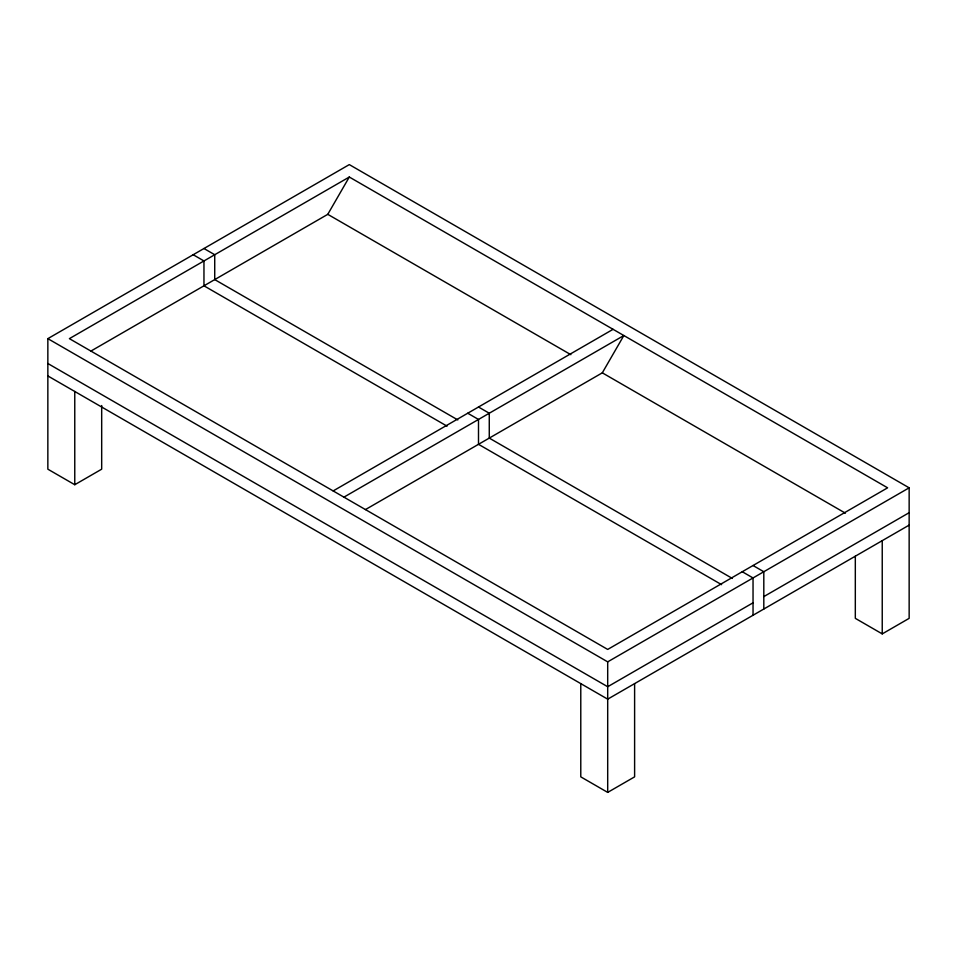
<?xml version="1.0" encoding="UTF-8"?>
<svg xmlns="http://www.w3.org/2000/svg" width="957" height="957" viewBox="0 0 957 957"><rect width="100%" height="100%" fill="white"/><g stroke="black" fill="none" stroke-linecap="round" stroke-linejoin="round"><path stroke-width="1.44" d="M90.915 351.075L327.773 214.332L349.305 177.033L887.618 487.819L607.695 649.432L69.383 338.646L349.305 177.033M365.454 509.579L602.312 372.835L623.844 335.536L343.922 497.15M101.681 405.541L101.681 469.181L74.766 484.721L47.85 469.181L47.85 338.646L349.305 164.604L909.15 487.819L909.15 618.354L882.234 633.893L855.319 618.354L855.319 556.196M333.156 490.929L613.078 329.316M47.85 338.646L607.695 661.861L909.15 487.819M753.039 602.814L607.695 686.731L47.85 363.504M763.806 596.606L909.15 512.689M909.15 525.118L607.695 699.16L47.85 375.934M580.779 683.621L580.779 776.857L607.695 792.396L634.611 776.857L634.611 683.621M327.773 214.332L570.862 354.676M602.312 372.835L845.402 513.179M203.961 248.509L214.727 254.729L214.727 279.588L457.817 419.932M478.5 407.012L489.266 413.233L489.266 438.091L732.356 578.435M753.039 565.515L763.806 571.736L763.806 609.035M193.194 254.729L203.961 260.95L203.961 285.808L447.051 426.152M467.734 413.233L478.5 419.453L478.5 444.311L721.59 584.655M742.273 571.736L753.039 577.956L753.039 615.243M882.234 540.657L882.234 633.893M607.695 661.861L607.695 792.396M74.766 391.473L74.766 484.721"/></g></svg>
